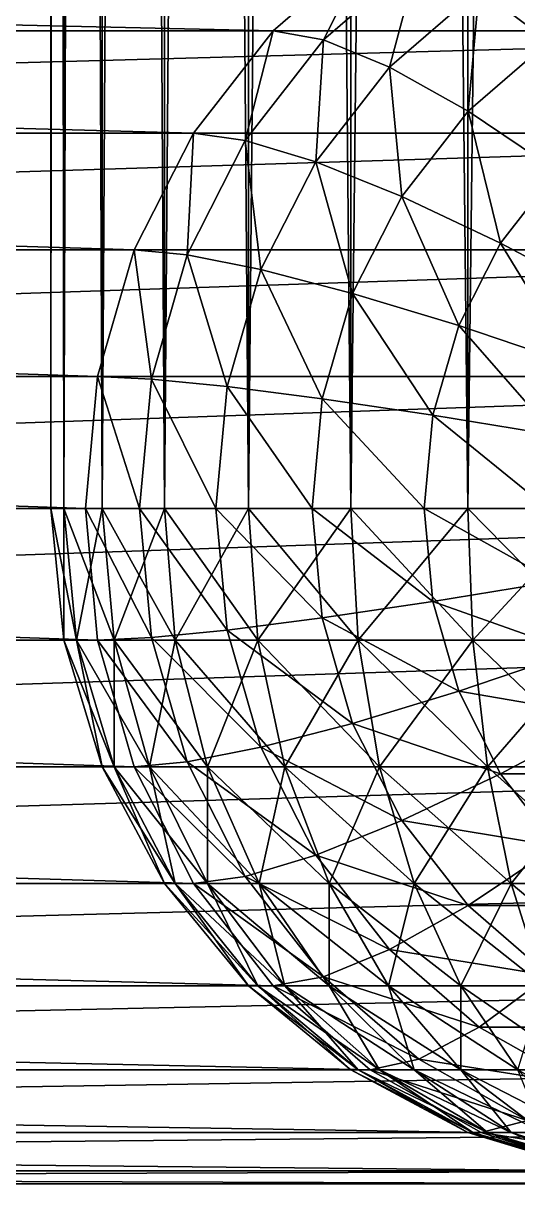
# Model space of a CAD drawing. Header units: millimetres. Extents: x -510 to 550, y -577 to 577.
# Drawn here: x 36.67 to 42.53, y -563 to -549.25 of the extents above; entities that cross this region are included whole.
import ezdxf

# ---------------------------------------------------------------- set-up
doc = ezdxf.new("R2010")
doc.units = ezdxf.units.MM
doc.layers.add('middle_right_fork_-1', color=7, linetype='Continuous', true_color=0x5c6b75)
doc.layers.add('middle_right_fork_top', color=7, linetype='Continuous', true_color=0x5c6b75)

msp = doc.modelspace()

# ---------------------------------------------------------------- linework, layer by layer
at = {"layer": 'middle_right_fork_-1', "true_color": 0x5c6b75}
for points in [[(43.285, -548.172, -141.201), (42.073, -548.855, -140.797), (42.9, -549.469, -139.615)], [(-4.216, -548.348, -278.595), (-5.367, -549.343, -278.211), (39.633, -549.343, -143.211)], [(-4.216, -548.348, -278.595), (39.633, -549.343, -143.211), (40.784, -548.348, -143.595)], [(5.367, -549.343, -281.789), (4.216, -548.348, -281.405), (49.216, -548.348, -146.405)], [(5.367, -549.343, -281.789), (49.216, -548.348, -146.405), (50.367, -549.343, -146.789)], [(40.784, -548.348, -143.595), (39.633, -549.343, -143.211), (40.23, -549.452, -141.765)], [(40.784, -548.348, -143.595), (40.23, -549.452, -141.765), (41.358, -548.476, -142.141)], [(41.358, -548.476, -142.141), (40.23, -549.452, -141.765), (41.01, -549.774, -140.443)], [(41.358, -548.476, -142.141), (41.01, -549.774, -140.443), (42.073, -548.855, -140.797)], [(42.073, -548.855, -140.797), (41.01, -549.774, -140.443), (41.943, -550.296, -139.296)], [(42.073, -548.855, -140.797), (41.943, -550.296, -139.296), (42.9, -549.469, -139.615)], [(-5.367, -549.343, -278.211), (-6.31, -550.555, -277.897), (38.69, -550.555, -142.897)], [(-5.367, -549.343, -278.211), (38.69, -550.555, -142.897), (39.633, -549.343, -143.211)], [(6.31, -550.555, -282.103), (5.367, -549.343, -281.789), (50.367, -549.343, -146.789)], [(6.31, -550.555, -282.103), (50.367, -549.343, -146.789), (51.31, -550.555, -147.103)], [(39.633, -549.343, -143.211), (38.69, -550.555, -142.897), (39.304, -550.641, -141.456)], [(39.633, -549.343, -143.211), (39.304, -550.641, -141.456), (40.23, -549.452, -141.765)], [(40.23, -549.452, -141.765), (39.304, -550.641, -141.456), (40.138, -550.894, -140.152)], [(40.23, -549.452, -141.765), (40.138, -550.894, -140.152), (41.01, -549.774, -140.443)], [(42.9, -549.469, -139.615), (41.943, -550.296, -139.296), (42.994, -551, -138.369)], [(41.01, -549.774, -140.443), (40.138, -550.894, -140.152), (41.159, -551.304, -139.035)], [(41.01, -549.774, -140.443), (41.159, -551.304, -139.035), (41.943, -550.296, -139.296)], [(41.943, -550.296, -139.296), (41.159, -551.304, -139.035), (42.327, -551.857, -138.146)], [(41.943, -550.296, -139.296), (42.327, -551.857, -138.146), (42.994, -551, -138.369)], [(-6.31, -550.555, -277.897), (-7.012, -551.939, -277.663), (37.988, -551.939, -142.663)], [(-6.31, -550.555, -277.897), (37.988, -551.939, -142.663), (38.69, -550.555, -142.897)], [(7.012, -551.939, -282.337), (6.31, -550.555, -282.103), (51.31, -550.555, -147.103)], [(7.012, -551.939, -282.337), (51.31, -550.555, -147.103), (52.012, -551.939, -147.337)], [(38.69, -550.555, -142.897), (37.988, -551.939, -142.663), (38.617, -551.997, -141.227)], [(38.69, -550.555, -142.897), (38.617, -551.997, -141.227), (39.304, -550.641, -141.456)], [(39.304, -550.641, -141.456), (38.617, -551.997, -141.227), (39.49, -552.172, -139.936)], [(39.304, -550.641, -141.456), (39.49, -552.172, -139.936), (40.138, -550.894, -140.152)], [(40.138, -550.894, -140.152), (39.49, -552.172, -139.936), (40.575, -552.454, -138.84)], [(40.138, -550.894, -140.152), (40.575, -552.454, -138.84), (41.159, -551.304, -139.035)], [(42.994, -551, -138.369), (42.327, -551.857, -138.146), (43.598, -552.531, -137.521)], [(41.159, -551.304, -139.035), (40.575, -552.454, -138.84), (41.831, -552.835, -137.981)], [(41.159, -551.304, -139.035), (41.831, -552.835, -137.981), (42.327, -551.857, -138.146)], [(42.327, -551.857, -138.146), (41.831, -552.835, -137.981), (43.208, -553.299, -137.391)], [(42.327, -551.857, -138.146), (43.208, -553.299, -137.391), (43.598, -552.531, -137.521)], [(-7.012, -551.939, -277.663), (-7.444, -553.439, -277.519), (37.556, -553.439, -142.519)], [(-7.012, -551.939, -277.663), (37.556, -553.439, -142.519), (37.988, -551.939, -142.663)], [(7.444, -553.439, -282.481), (7.012, -551.939, -282.337), (52.012, -551.939, -147.337)], [(7.444, -553.439, -282.481), (52.012, -551.939, -147.337), (52.444, -553.439, -147.481)], [(37.988, -551.939, -142.663), (37.556, -553.439, -142.519), (38.193, -553.469, -141.086)], [(37.988, -551.939, -142.663), (38.193, -553.469, -141.086), (38.617, -551.997, -141.227)], [(38.617, -551.997, -141.227), (38.193, -553.469, -141.086), (39.091, -553.558, -139.803)], [(38.617, -551.997, -141.227), (39.091, -553.558, -139.803), (39.49, -552.172, -139.936)], [(39.49, -552.172, -139.936), (39.091, -553.558, -139.803), (40.216, -553.702, -138.72)], [(39.49, -552.172, -139.936), (40.216, -553.702, -138.72), (40.575, -552.454, -138.84)], [(40.575, -552.454, -138.84), (40.216, -553.702, -138.72), (41.525, -553.896, -137.879)], [(40.575, -552.454, -138.84), (41.525, -553.896, -137.879), (41.831, -552.835, -137.981)], [(41.831, -552.835, -137.981), (41.525, -553.896, -137.879), (42.968, -554.133, -137.311)], [(41.831, -552.835, -137.981), (42.968, -554.133, -137.311), (43.208, -553.299, -137.391)], [(-7.444, -553.439, -277.519), (-7.589, -555, -277.47), (37.411, -555, -142.47)], [(-7.444, -553.439, -277.519), (37.411, -555, -142.47), (37.556, -553.439, -142.519)], [(7.589, -555, -282.53), (7.444, -553.439, -282.481), (52.444, -553.439, -147.481)], [(7.589, -555, -282.53), (52.444, -553.439, -147.481), (52.589, -555, -147.53)], [(37.556, -553.439, -142.519), (37.411, -555, -142.47), (38.05, -555, -141.038)], [(37.556, -553.439, -142.519), (38.05, -555, -141.038), (38.193, -553.469, -141.086)], [(38.193, -553.469, -141.086), (38.05, -555, -141.038), (38.956, -555, -139.758)], [(38.193, -553.469, -141.086), (38.956, -555, -139.758), (39.091, -553.558, -139.803)], [(39.091, -553.558, -139.803), (38.956, -555, -139.758), (40.095, -555, -138.68)], [(39.091, -553.558, -139.803), (40.095, -555, -138.68), (40.216, -553.702, -138.72)], [(40.216, -553.702, -138.72), (40.095, -555, -138.68), (41.422, -555, -137.845)], [(40.216, -553.702, -138.72), (41.422, -555, -137.845), (41.525, -553.896, -137.879)], [(41.525, -553.896, -137.879), (41.422, -555, -137.845), (42.887, -555, -137.284)], [(41.525, -553.896, -137.879), (42.887, -555, -137.284), (42.968, -554.133, -137.311)], [(-7.589, -555, -277.47), (-7.444, -556.561, -277.519), (37.556, -556.561, -142.519)], [(-7.589, -555, -277.47), (37.556, -556.561, -142.519), (37.411, -555, -142.47)], [(7.444, -556.561, -282.481), (7.589, -555, -282.53), (52.589, -555, -147.53)], [(7.444, -556.561, -282.481), (52.589, -555, -147.53), (52.444, -556.561, -147.481)], [(37.411, -555, -142.47), (37.556, -556.561, -142.519), (38.193, -556.531, -141.086)], [(37.411, -555, -142.47), (38.193, -556.531, -141.086), (38.05, -555, -141.038)], [(38.05, -555, -141.038), (38.193, -556.531, -141.086), (39.091, -556.442, -139.803)], [(38.05, -555, -141.038), (39.091, -556.442, -139.803), (38.956, -555, -139.758)], [(38.956, -555, -139.758), (39.091, -556.442, -139.803), (40.216, -556.298, -138.72)], [(38.956, -555, -139.758), (40.216, -556.298, -138.72), (40.095, -555, -138.68)], [(40.095, -555, -138.68), (40.216, -556.298, -138.72), (41.525, -556.104, -137.879)], [(40.095, -555, -138.68), (41.525, -556.104, -137.879), (41.422, -555, -137.845)], [(41.422, -555, -137.845), (41.525, -556.104, -137.879), (42.968, -555.867, -137.311)], [(41.422, -555, -137.845), (42.968, -555.867, -137.311), (42.887, -555, -137.284)], [(41.525, -556.104, -137.879), (43.208, -556.701, -137.391), (42.968, -555.867, -137.311)], [(40.216, -556.298, -138.72), (41.831, -557.165, -137.981), (41.525, -556.104, -137.879)], [(41.525, -556.104, -137.879), (41.831, -557.165, -137.981), (43.208, -556.701, -137.391)], [(39.091, -556.442, -139.803), (40.575, -557.546, -138.84), (40.216, -556.298, -138.72)], [(40.216, -556.298, -138.72), (40.575, -557.546, -138.84), (41.831, -557.165, -137.981)], [(38.193, -556.531, -141.086), (39.49, -557.828, -139.936), (39.091, -556.442, -139.803)], [(39.091, -556.442, -139.803), (39.49, -557.828, -139.936), (40.575, -557.546, -138.84)], [(-7.444, -556.561, -277.519), (-7.012, -558.061, -277.663), (37.988, -558.061, -142.663)], [(-7.444, -556.561, -277.519), (37.988, -558.061, -142.663), (37.556, -556.561, -142.519)], [(7.012, -558.061, -282.337), (7.444, -556.561, -282.481), (52.444, -556.561, -147.481)], [(7.012, -558.061, -282.337), (52.444, -556.561, -147.481), (52.012, -558.061, -147.337)], [(37.556, -556.561, -142.519), (38.617, -558.003, -141.227), (38.193, -556.531, -141.086)], [(37.556, -556.561, -142.519), (37.988, -558.061, -142.663), (38.617, -558.003, -141.227)], [(38.193, -556.531, -141.086), (38.617, -558.003, -141.227), (39.49, -557.828, -139.936)], [(41.831, -557.165, -137.981), (43.598, -557.469, -137.521), (43.208, -556.701, -137.391)], [(40.575, -557.546, -138.84), (42.327, -558.143, -138.146), (41.831, -557.165, -137.981)], [(41.831, -557.165, -137.981), (42.327, -558.143, -138.146), (43.598, -557.469, -137.521)], [(39.49, -557.828, -139.936), (41.159, -558.696, -139.035), (40.575, -557.546, -138.84)], [(40.575, -557.546, -138.84), (41.159, -558.696, -139.035), (42.327, -558.143, -138.146)], [(42.327, -558.143, -138.146), (44.122, -558.143, -137.696), (43.598, -557.469, -137.521)], [(38.617, -558.003, -141.227), (40.138, -559.106, -140.152), (39.49, -557.828, -139.936)], [(39.49, -557.828, -139.936), (40.138, -559.106, -140.152), (41.159, -558.696, -139.035)], [(-7.012, -558.061, -277.663), (-6.31, -559.445, -277.897), (38.69, -559.445, -142.897)], [(-7.012, -558.061, -277.663), (38.69, -559.445, -142.897), (37.988, -558.061, -142.663)], [(6.31, -559.445, -282.103), (7.012, -558.061, -282.337), (52.012, -558.061, -147.337)], [(6.31, -559.445, -282.103), (52.012, -558.061, -147.337), (51.31, -559.445, -147.103)], [(37.988, -558.061, -142.663), (39.304, -559.359, -141.456), (38.617, -558.003, -141.227)], [(37.988, -558.061, -142.663), (38.69, -559.445, -142.897), (39.304, -559.359, -141.456)], [(38.617, -558.003, -141.227), (39.304, -559.359, -141.456), (40.138, -559.106, -140.152)], [(41.159, -558.696, -139.035), (42.994, -559, -138.369), (42.327, -558.143, -138.146)], [(42.327, -558.143, -138.146), (42.994, -559, -138.369), (44.122, -558.143, -137.696)], [(40.138, -559.106, -140.152), (41.943, -559.704, -139.296), (41.159, -558.696, -139.035)], [(41.159, -558.696, -139.035), (41.943, -559.704, -139.296), (42.994, -559, -138.369)], [(41.943, -559.704, -139.296), (43.807, -559.704, -138.64), (42.994, -559, -138.369)], [(39.304, -559.359, -141.456), (41.01, -560.226, -140.443), (40.138, -559.106, -140.152)], [(40.138, -559.106, -140.152), (41.01, -560.226, -140.443), (41.943, -559.704, -139.296)], [(-6.31, -559.445, -277.897), (-5.367, -560.657, -278.211), (39.633, -560.657, -143.211)], [(-6.31, -559.445, -277.897), (39.633, -560.657, -143.211), (38.69, -559.445, -142.897)], [(5.367, -560.657, -281.789), (6.31, -559.445, -282.103), (51.31, -559.445, -147.103)], [(5.367, -560.657, -281.789), (51.31, -559.445, -147.103), (50.367, -560.657, -146.789)], [(38.69, -559.445, -142.897), (40.23, -560.548, -141.765), (39.304, -559.359, -141.456)], [(38.69, -559.445, -142.897), (39.633, -560.657, -143.211), (40.23, -560.548, -141.765)], [(39.304, -559.359, -141.456), (40.23, -560.548, -141.765), (41.01, -560.226, -140.443)], [(41.01, -560.226, -140.443), (42.9, -560.531, -139.615), (41.943, -559.704, -139.296)], [(41.943, -559.704, -139.296), (42.9, -560.531, -139.615), (43.807, -559.704, -138.64)], [(40.23, -560.548, -141.765), (42.073, -561.145, -140.797), (41.01, -560.226, -140.443)], [(41.01, -560.226, -140.443), (42.073, -561.145, -140.797), (42.9, -560.531, -139.615)], [(39.633, -560.657, -143.211), (41.358, -561.524, -142.141), (40.23, -560.548, -141.765)], [(40.23, -560.548, -141.765), (41.358, -561.524, -142.141), (42.073, -561.145, -140.797)], [(42.073, -561.145, -140.797), (43.991, -561.145, -139.979), (42.9, -560.531, -139.615)], [(-5.367, -560.657, -278.211), (-4.216, -561.652, -278.595), (40.784, -561.652, -143.595)], [(-5.367, -560.657, -278.211), (40.784, -561.652, -143.595), (39.633, -560.657, -143.211)], [(4.216, -561.652, -281.405), (5.367, -560.657, -281.789), (50.367, -560.657, -146.789)], [(4.216, -561.652, -281.405), (50.367, -560.657, -146.789), (49.216, -561.652, -146.405)], [(39.633, -560.657, -143.211), (40.784, -561.652, -143.595), (41.358, -561.524, -142.141)], [(41.358, -561.524, -142.141), (43.285, -561.828, -141.201), (42.073, -561.145, -140.797)], [(42.073, -561.145, -140.797), (43.285, -561.828, -141.201), (43.991, -561.145, -139.979)], [(40.784, -561.652, -143.595), (42.645, -562.249, -142.57), (41.358, -561.524, -142.141)], [(41.358, -561.524, -142.141), (42.645, -562.249, -142.57), (43.285, -561.828, -141.201)], [(-4.216, -561.652, -278.595), (-2.904, -562.391, -279.032), (42.096, -562.391, -144.032)], [(-4.216, -561.652, -278.595), (42.096, -562.391, -144.032), (40.784, -561.652, -143.595)], [(2.904, -562.391, -280.968), (4.216, -561.652, -281.405), (49.216, -561.652, -146.405)], [(2.904, -562.391, -280.968), (49.216, -561.652, -146.405), (47.904, -562.391, -145.968)], [(40.784, -561.652, -143.595), (42.096, -562.391, -144.032), (42.645, -562.249, -142.57)], [(42.096, -562.391, -144.032), (44.041, -562.696, -143.035), (42.645, -562.249, -142.57)], [(-2.904, -562.391, -279.032), (-1.481, -562.846, -279.506), (43.519, -562.846, -144.506)], [(-2.904, -562.391, -279.032), (43.519, -562.846, -144.506), (42.096, -562.391, -144.032)], [(1.481, -562.846, -280.494), (2.904, -562.391, -280.968), (47.904, -562.391, -145.968)], [(1.481, -562.846, -280.494), (47.904, -562.391, -145.968), (46.481, -562.846, -145.494)], [(42.096, -562.391, -144.032), (43.519, -562.846, -144.506), (44.041, -562.696, -143.035)], [(-1.481, -562.846, -279.506), (0, -563, -280), (45, -563, -145)], [(-1.481, -562.846, -279.506), (45, -563, -145), (43.519, -562.846, -144.506)], [(0, -563, -280), (1.481, -562.846, -280.494), (46.481, -562.846, -145.494)], [(0, -563, -280), (46.481, -562.846, -145.494), (45, -563, -145)]]:
    msp.add_3dface(points, dxfattribs=at)
at = {"layer": 'middle_right_fork_top', "true_color": 0x5c6b75}
for points in [[(37.154, -425, -143.439), (37, -425, -145), (37, -555, -145)], [(37.154, -425, -143.439), (37, -555, -145), (37.154, -555, -143.439)], [(37, -425, -145), (37.154, -425, -146.561), (37.154, -555, -146.561)], [(37, -425, -145), (37.154, -555, -146.561), (37, -555, -145)], [(37.609, -425, -141.939), (37.154, -425, -143.439), (37.154, -555, -143.439)], [(37.609, -425, -141.939), (37.154, -555, -143.439), (37.609, -555, -141.939)], [(37.154, -425, -146.561), (37.609, -425, -148.061), (37.609, -555, -148.061)], [(37.154, -425, -146.561), (37.609, -555, -148.061), (37.154, -555, -146.561)], [(38.348, -425, -140.555), (37.609, -425, -141.939), (37.609, -555, -141.939)], [(38.348, -425, -140.555), (37.609, -555, -141.939), (38.348, -555, -140.555)], [(37.609, -425, -148.061), (38.348, -425, -149.445), (38.348, -555, -149.445)], [(37.609, -425, -148.061), (38.348, -555, -149.445), (37.609, -555, -148.061)], [(39.343, -425, -139.343), (38.348, -425, -140.555), (38.348, -555, -140.555)], [(39.343, -425, -139.343), (38.348, -555, -140.555), (39.343, -555, -139.343)], [(38.348, -425, -149.445), (39.343, -425, -150.657), (39.343, -555, -150.657)], [(38.348, -425, -149.445), (39.343, -555, -150.657), (38.348, -555, -149.445)], [(40.555, -425, -138.348), (39.343, -425, -139.343), (39.343, -555, -139.343)], [(40.555, -425, -138.348), (39.343, -555, -139.343), (40.555, -555, -138.348)], [(39.343, -425, -150.657), (40.555, -425, -151.652), (40.555, -555, -151.652)], [(39.343, -425, -150.657), (40.555, -555, -151.652), (39.343, -555, -150.657)], [(41.939, -425, -137.609), (40.555, -425, -138.348), (40.555, -555, -138.348)], [(41.939, -425, -137.609), (40.555, -555, -138.348), (41.939, -555, -137.609)], [(40.555, -425, -151.652), (41.939, -425, -152.391), (41.939, -555, -152.391)], [(40.555, -425, -151.652), (41.939, -555, -152.391), (40.555, -555, -151.652)], [(43.439, -425, -137.154), (41.939, -425, -137.609), (41.939, -555, -137.609)], [(43.439, -425, -137.154), (41.939, -555, -137.609), (43.439, -555, -137.154)], [(41.939, -425, -152.391), (43.439, -425, -152.846), (43.439, -555, -152.846)], [(41.939, -425, -152.391), (43.439, -555, -152.846), (41.939, -555, -152.391)], [(37.154, -555, -143.439), (37, -555, -145), (37.154, -556.561, -145)], [(37, -555, -145), (37.154, -555, -146.561), (37.304, -556.561, -146.531)], [(37, -555, -145), (37.304, -556.561, -146.531), (37.154, -556.561, -145)], [(37.609, -555, -141.939), (37.154, -555, -143.439), (37.304, -556.561, -143.469)], [(37.154, -555, -143.439), (37.154, -556.561, -145), (37.304, -556.561, -143.469)], [(37.154, -555, -146.561), (37.609, -555, -148.061), (37.751, -556.561, -148.003)], [(37.154, -555, -146.561), (37.751, -556.561, -148.003), (37.304, -556.561, -146.531)], [(37.609, -555, -141.939), (37.304, -556.561, -143.469), (37.751, -556.561, -141.997)], [(38.348, -555, -140.555), (37.609, -555, -141.939), (37.751, -556.561, -141.997)], [(37.609, -555, -148.061), (38.348, -555, -149.445), (38.476, -556.561, -149.359)], [(37.609, -555, -148.061), (38.476, -556.561, -149.359), (37.751, -556.561, -148.003)], [(38.348, -555, -140.555), (37.751, -556.561, -141.997), (38.476, -556.561, -140.641)], [(39.343, -555, -139.343), (38.348, -555, -140.555), (38.476, -556.561, -140.641)], [(38.348, -555, -149.445), (39.343, -555, -150.657), (39.452, -556.561, -150.548)], [(38.348, -555, -149.445), (39.452, -556.561, -150.548), (38.476, -556.561, -149.359)], [(39.343, -555, -139.343), (38.476, -556.561, -140.641), (39.452, -556.561, -139.452)], [(40.555, -555, -138.348), (39.343, -555, -139.343), (39.452, -556.561, -139.452)], [(39.343, -555, -150.657), (40.555, -555, -151.652), (40.641, -556.561, -151.524)], [(39.343, -555, -150.657), (40.641, -556.561, -151.524), (39.452, -556.561, -150.548)], [(40.555, -555, -138.348), (39.452, -556.561, -139.452), (40.641, -556.561, -138.476)], [(41.939, -555, -137.609), (40.555, -555, -138.348), (40.641, -556.561, -138.476)], [(40.555, -555, -151.652), (41.939, -555, -152.391), (41.997, -556.561, -152.249)], [(40.555, -555, -151.652), (41.997, -556.561, -152.249), (40.641, -556.561, -151.524)], [(41.939, -555, -137.609), (40.641, -556.561, -138.476), (41.997, -556.561, -137.751)], [(43.439, -555, -137.154), (41.939, -555, -137.609), (41.997, -556.561, -137.751)], [(41.939, -555, -152.391), (43.439, -555, -152.846), (43.469, -556.561, -152.696)], [(41.939, -555, -152.391), (43.469, -556.561, -152.696), (41.997, -556.561, -152.249)], [(43.439, -555, -137.154), (41.997, -556.561, -137.751), (43.469, -556.561, -137.304)], [(37.304, -556.561, -143.469), (37.154, -556.561, -145), (37.609, -558.061, -145)], [(37.154, -556.561, -145), (37.304, -556.561, -146.531), (37.751, -558.061, -146.442)], [(37.154, -556.561, -145), (37.751, -558.061, -146.442), (37.609, -558.061, -145)], [(37.751, -556.561, -141.997), (37.304, -556.561, -143.469), (37.751, -558.061, -143.558)], [(37.304, -556.561, -143.469), (37.609, -558.061, -145), (37.751, -558.061, -143.558)], [(37.304, -556.561, -146.531), (37.751, -556.561, -148.003), (38.172, -558.061, -147.828)], [(37.304, -556.561, -146.531), (38.172, -558.061, -147.828), (37.751, -558.061, -146.442)], [(38.476, -556.561, -140.641), (37.751, -556.561, -141.997), (38.172, -558.061, -142.172)], [(37.751, -556.561, -141.997), (37.751, -558.061, -143.558), (38.172, -558.061, -142.172)], [(37.751, -556.561, -148.003), (38.476, -556.561, -149.359), (38.855, -558.061, -149.106)], [(37.751, -556.561, -148.003), (38.855, -558.061, -149.106), (38.172, -558.061, -147.828)], [(38.476, -556.561, -140.641), (38.172, -558.061, -142.172), (38.855, -558.061, -140.894)], [(39.452, -556.561, -139.452), (38.476, -556.561, -140.641), (38.855, -558.061, -140.894)], [(38.476, -556.561, -149.359), (39.452, -556.561, -150.548), (39.774, -558.061, -150.226)], [(38.476, -556.561, -149.359), (39.774, -558.061, -150.226), (38.855, -558.061, -149.106)], [(39.452, -556.561, -139.452), (38.855, -558.061, -140.894), (39.774, -558.061, -139.774)], [(40.641, -556.561, -138.476), (39.452, -556.561, -139.452), (39.774, -558.061, -139.774)], [(39.452, -556.561, -150.548), (40.641, -556.561, -151.524), (40.894, -558.061, -151.145)], [(39.452, -556.561, -150.548), (40.894, -558.061, -151.145), (39.774, -558.061, -150.226)], [(40.641, -556.561, -138.476), (39.774, -558.061, -139.774), (40.894, -558.061, -138.855)], [(41.997, -556.561, -137.751), (40.641, -556.561, -138.476), (40.894, -558.061, -138.855)], [(40.641, -556.561, -151.524), (41.997, -556.561, -152.249), (42.172, -558.061, -151.828)], [(40.641, -556.561, -151.524), (42.172, -558.061, -151.828), (40.894, -558.061, -151.145)], [(41.997, -556.561, -137.751), (40.894, -558.061, -138.855), (42.172, -558.061, -138.172)], [(43.469, -556.561, -137.304), (41.997, -556.561, -137.751), (42.172, -558.061, -138.172)], [(41.997, -556.561, -152.249), (43.469, -556.561, -152.696), (43.558, -558.061, -152.249)], [(41.997, -556.561, -152.249), (43.558, -558.061, -152.249), (42.172, -558.061, -151.828)], [(43.469, -556.561, -137.304), (42.172, -558.061, -138.172), (43.558, -558.061, -137.751)], [(37.751, -558.061, -143.558), (37.609, -558.061, -145), (38.348, -559.445, -145)], [(37.609, -558.061, -145), (37.751, -558.061, -146.442), (38.476, -559.445, -146.298)], [(37.609, -558.061, -145), (38.476, -559.445, -146.298), (38.348, -559.445, -145)], [(38.172, -558.061, -142.172), (37.751, -558.061, -143.558), (38.476, -559.445, -143.702)], [(37.751, -558.061, -143.558), (38.348, -559.445, -145), (38.476, -559.445, -143.702)], [(37.751, -558.061, -146.442), (38.172, -558.061, -147.828), (38.855, -559.445, -147.546)], [(37.751, -558.061, -146.442), (38.855, -559.445, -147.546), (38.476, -559.445, -146.298)], [(38.855, -558.061, -140.894), (38.172, -558.061, -142.172), (38.855, -559.445, -142.454)], [(38.172, -558.061, -142.172), (38.476, -559.445, -143.702), (38.855, -559.445, -142.454)], [(38.172, -558.061, -147.828), (38.855, -558.061, -149.106), (39.469, -559.445, -148.696)], [(38.172, -558.061, -147.828), (39.469, -559.445, -148.696), (38.855, -559.445, -147.546)], [(39.774, -558.061, -139.774), (38.855, -558.061, -140.894), (39.469, -559.445, -141.304)], [(38.855, -558.061, -140.894), (38.855, -559.445, -142.454), (39.469, -559.445, -141.304)], [(38.855, -558.061, -149.106), (39.774, -558.061, -150.226), (40.296, -559.445, -149.704)], [(38.855, -558.061, -149.106), (40.296, -559.445, -149.704), (39.469, -559.445, -148.696)], [(39.774, -558.061, -139.774), (39.469, -559.445, -141.304), (40.296, -559.445, -140.296)], [(40.894, -558.061, -138.855), (39.774, -558.061, -139.774), (40.296, -559.445, -140.296)], [(39.774, -558.061, -150.226), (40.894, -558.061, -151.145), (41.304, -559.445, -150.531)], [(39.774, -558.061, -150.226), (41.304, -559.445, -150.531), (40.296, -559.445, -149.704)], [(40.894, -558.061, -138.855), (40.296, -559.445, -140.296), (41.304, -559.445, -139.469)], [(42.172, -558.061, -138.172), (40.894, -558.061, -138.855), (41.304, -559.445, -139.469)], [(40.894, -558.061, -151.145), (42.172, -558.061, -151.828), (42.454, -559.445, -151.145)], [(40.894, -558.061, -151.145), (42.454, -559.445, -151.145), (41.304, -559.445, -150.531)], [(42.172, -558.061, -138.172), (41.304, -559.445, -139.469), (42.454, -559.445, -138.855)], [(43.558, -558.061, -137.751), (42.172, -558.061, -138.172), (42.454, -559.445, -138.855)], [(42.172, -558.061, -151.828), (43.558, -558.061, -152.249), (43.702, -559.445, -151.524)], [(42.172, -558.061, -151.828), (43.702, -559.445, -151.524), (42.454, -559.445, -151.145)], [(43.558, -558.061, -137.751), (42.454, -559.445, -138.855), (43.702, -559.445, -138.476)], [(38.476, -559.445, -143.702), (38.348, -559.445, -145), (39.343, -560.657, -145)], [(38.348, -559.445, -145), (38.476, -559.445, -146.298), (39.452, -560.657, -146.104)], [(38.348, -559.445, -145), (39.452, -560.657, -146.104), (39.343, -560.657, -145)], [(38.855, -559.445, -142.454), (38.476, -559.445, -143.702), (39.452, -560.657, -143.896)], [(38.476, -559.445, -143.702), (39.343, -560.657, -145), (39.452, -560.657, -143.896)], [(38.476, -559.445, -146.298), (38.855, -559.445, -147.546), (39.774, -560.657, -147.165)], [(38.476, -559.445, -146.298), (39.774, -560.657, -147.165), (39.452, -560.657, -146.104)], [(39.469, -559.445, -141.304), (38.855, -559.445, -142.454), (39.774, -560.657, -142.835)], [(38.855, -559.445, -142.454), (39.452, -560.657, -143.896), (39.774, -560.657, -142.835)], [(38.855, -559.445, -147.546), (39.469, -559.445, -148.696), (40.296, -560.657, -148.143)], [(38.855, -559.445, -147.546), (40.296, -560.657, -148.143), (39.774, -560.657, -147.165)], [(40.296, -559.445, -140.296), (39.469, -559.445, -141.304), (40.296, -560.657, -141.857)], [(39.469, -559.445, -141.304), (39.774, -560.657, -142.835), (40.296, -560.657, -141.857)], [(39.469, -559.445, -148.696), (40.296, -559.445, -149.704), (41, -560.657, -149)], [(39.469, -559.445, -148.696), (41, -560.657, -149), (40.296, -560.657, -148.143)], [(41.304, -559.445, -139.469), (40.296, -559.445, -140.296), (41, -560.657, -141)], [(40.296, -559.445, -140.296), (40.296, -560.657, -141.857), (41, -560.657, -141)], [(40.296, -559.445, -149.704), (41.304, -559.445, -150.531), (41.857, -560.657, -149.704)], [(40.296, -559.445, -149.704), (41.857, -560.657, -149.704), (41, -560.657, -149)], [(41.304, -559.445, -139.469), (41, -560.657, -141), (41.857, -560.657, -140.296)], [(42.454, -559.445, -138.855), (41.304, -559.445, -139.469), (41.857, -560.657, -140.296)], [(41.304, -559.445, -150.531), (42.454, -559.445, -151.145), (42.835, -560.657, -150.226)], [(41.304, -559.445, -150.531), (42.835, -560.657, -150.226), (41.857, -560.657, -149.704)], [(42.454, -559.445, -138.855), (41.857, -560.657, -140.296), (42.835, -560.657, -139.774)], [(43.702, -559.445, -138.476), (42.454, -559.445, -138.855), (42.835, -560.657, -139.774)], [(42.454, -559.445, -151.145), (43.702, -559.445, -151.524), (43.896, -560.657, -150.548)], [(42.454, -559.445, -151.145), (43.896, -560.657, -150.548), (42.835, -560.657, -150.226)], [(39.452, -560.657, -143.896), (39.343, -560.657, -145), (40.555, -561.652, -145)], [(39.343, -560.657, -145), (39.452, -560.657, -146.104), (40.641, -561.652, -145.867)], [(39.343, -560.657, -145), (40.641, -561.652, -145.867), (40.555, -561.652, -145)], [(39.774, -560.657, -142.835), (39.452, -560.657, -143.896), (40.641, -561.652, -144.133)], [(39.452, -560.657, -143.896), (40.555, -561.652, -145), (40.641, -561.652, -144.133)], [(39.452, -560.657, -146.104), (39.774, -560.657, -147.165), (40.894, -561.652, -146.701)], [(39.452, -560.657, -146.104), (40.894, -561.652, -146.701), (40.641, -561.652, -145.867)], [(40.296, -560.657, -141.857), (39.774, -560.657, -142.835), (40.894, -561.652, -143.299)], [(39.774, -560.657, -142.835), (40.641, -561.652, -144.133), (40.894, -561.652, -143.299)], [(39.774, -560.657, -147.165), (40.296, -560.657, -148.143), (41.304, -561.652, -147.469)], [(39.774, -560.657, -147.165), (41.304, -561.652, -147.469), (40.894, -561.652, -146.701)], [(41, -560.657, -141), (40.296, -560.657, -141.857), (41.304, -561.652, -142.531)], [(40.296, -560.657, -141.857), (40.894, -561.652, -143.299), (41.304, -561.652, -142.531)], [(40.296, -560.657, -148.143), (41, -560.657, -149), (41.857, -561.652, -148.143)], [(40.296, -560.657, -148.143), (41.857, -561.652, -148.143), (41.304, -561.652, -147.469)], [(41.857, -560.657, -140.296), (41, -560.657, -141), (41.857, -561.652, -141.857)], [(41, -560.657, -141), (41.304, -561.652, -142.531), (41.857, -561.652, -141.857)], [(41, -560.657, -149), (41.857, -560.657, -149.704), (42.531, -561.652, -148.696)], [(41, -560.657, -149), (42.531, -561.652, -148.696), (41.857, -561.652, -148.143)], [(42.835, -560.657, -139.774), (41.857, -560.657, -140.296), (42.531, -561.652, -141.304)], [(41.857, -560.657, -140.296), (41.857, -561.652, -141.857), (42.531, -561.652, -141.304)], [(41.857, -560.657, -149.704), (42.835, -560.657, -150.226), (43.299, -561.652, -149.106)], [(41.857, -560.657, -149.704), (43.299, -561.652, -149.106), (42.531, -561.652, -148.696)], [(40.641, -561.652, -144.133), (40.555, -561.652, -145), (41.939, -562.391, -145)], [(40.555, -561.652, -145), (40.641, -561.652, -145.867), (41.997, -562.391, -145.597)], [(40.555, -561.652, -145), (41.997, -562.391, -145.597), (41.939, -562.391, -145)], [(40.894, -561.652, -143.299), (40.641, -561.652, -144.133), (41.997, -562.391, -144.403)], [(40.641, -561.652, -144.133), (41.939, -562.391, -145), (41.997, -562.391, -144.403)], [(40.641, -561.652, -145.867), (40.894, -561.652, -146.701), (42.172, -562.391, -146.172)], [(40.641, -561.652, -145.867), (42.172, -562.391, -146.172), (41.997, -562.391, -145.597)], [(41.304, -561.652, -142.531), (40.894, -561.652, -143.299), (42.172, -562.391, -143.828)], [(40.894, -561.652, -143.299), (41.997, -562.391, -144.403), (42.172, -562.391, -143.828)], [(40.894, -561.652, -146.701), (41.304, -561.652, -147.469), (42.454, -562.391, -146.701)], [(40.894, -561.652, -146.701), (42.454, -562.391, -146.701), (42.172, -562.391, -146.172)], [(41.857, -561.652, -141.857), (41.304, -561.652, -142.531), (42.454, -562.391, -143.299)], [(41.304, -561.652, -142.531), (42.172, -562.391, -143.828), (42.454, -562.391, -143.299)], [(41.304, -561.652, -147.469), (41.857, -561.652, -148.143), (42.835, -562.391, -147.165)], [(41.304, -561.652, -147.469), (42.835, -562.391, -147.165), (42.454, -562.391, -146.701)], [(42.531, -561.652, -141.304), (41.857, -561.652, -141.857), (42.835, -562.391, -142.835)], [(41.857, -561.652, -141.857), (42.454, -562.391, -143.299), (42.835, -562.391, -142.835)], [(41.857, -561.652, -148.143), (42.531, -561.652, -148.696), (43.299, -562.391, -147.546)], [(41.857, -561.652, -148.143), (43.299, -562.391, -147.546), (42.835, -562.391, -147.165)], [(42.531, -561.652, -148.696), (43.299, -561.652, -149.106), (43.828, -562.391, -147.828)], [(42.531, -561.652, -148.696), (43.828, -562.391, -147.828), (43.299, -562.391, -147.546)], [(41.997, -562.391, -144.403), (41.939, -562.391, -145), (43.439, -562.846, -145)], [(41.939, -562.391, -145), (41.997, -562.391, -145.597), (43.469, -562.846, -145.304)], [(41.939, -562.391, -145), (43.469, -562.846, -145.304), (43.439, -562.846, -145)], [(42.172, -562.391, -143.828), (41.997, -562.391, -144.403), (43.469, -562.846, -144.696)], [(41.997, -562.391, -144.403), (43.439, -562.846, -145), (43.469, -562.846, -144.696)], [(41.997, -562.391, -145.597), (42.172, -562.391, -146.172), (43.558, -562.846, -145.597)], [(41.997, -562.391, -145.597), (43.558, -562.846, -145.597), (43.469, -562.846, -145.304)], [(42.454, -562.391, -143.299), (42.172, -562.391, -143.828), (43.558, -562.846, -144.403)], [(42.172, -562.391, -143.828), (43.469, -562.846, -144.696), (43.558, -562.846, -144.403)], [(42.172, -562.391, -146.172), (42.454, -562.391, -146.701), (43.702, -562.846, -145.867)], [(42.172, -562.391, -146.172), (43.702, -562.846, -145.867), (43.558, -562.846, -145.597)], [(42.835, -562.391, -142.835), (42.454, -562.391, -143.299), (43.702, -562.846, -144.133)], [(42.454, -562.391, -143.299), (43.558, -562.846, -144.403), (43.702, -562.846, -144.133)], [(42.454, -562.391, -146.701), (42.835, -562.391, -147.165), (43.896, -562.846, -146.104)], [(42.454, -562.391, -146.701), (43.896, -562.846, -146.104), (43.702, -562.846, -145.867)]]:
    msp.add_3dface(points, dxfattribs=at)

doc.saveas('drawing.dxf')
